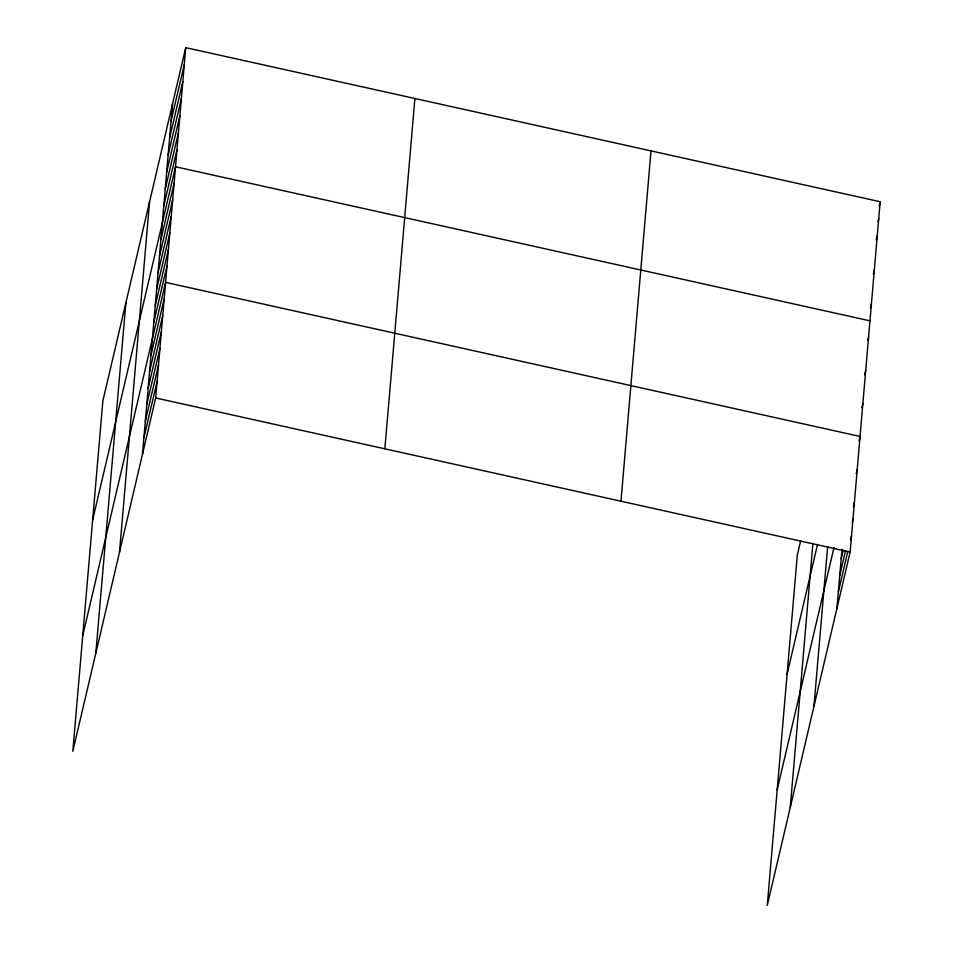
<?xml version="1.0" encoding="UTF-8"?>
<svg xmlns="http://www.w3.org/2000/svg" width="953" height="953" viewBox="0 0 953 953"><rect width="100%" height="100%" fill="white"/><g stroke="black" fill="none" stroke-linecap="round" stroke-linejoin="round"><path stroke-width="1.43" d="M95.812 653.258L125.856 302.923M119.494 552.264L149.538 201.941M142.485 454.259L172.529 103.925M185.728 47.65L102.864 400.939L72.821 751.262L155.684 397.973L185.728 47.65L880.179 201.738L850.136 552.061L767.272 905.35L797.316 555.027L800.699 540.613M384.857 448.827L414.9 98.493M620.963 501.207L651.006 150.884M790.263 807.334L812.885 543.508M813.945 706.352L827.645 546.7M836.937 608.336L842.011 549.154M171.063 120.948L184.263 64.661M169.61 137.959L182.809 81.684M168.145 154.982L181.344 98.695M166.692 171.993L179.891 115.718M165.226 189.004L178.425 132.729M163.773 206.027L176.972 149.74M92.644 520.052L175.507 166.763L869.97 320.839M160.89 239.56L174.101 183.274M159.485 256.071L172.684 199.796M158.067 272.582L171.266 216.307M156.649 289.104L169.848 232.818M155.232 305.615L168.431 249.341M153.814 322.138L167.013 265.851M82.732 635.663L165.596 282.374L860.047 436.45L859.034 440.786M150.979 355.159L164.178 298.885M149.561 371.682L162.76 315.395M148.144 388.193L161.343 331.918M146.726 404.715L159.937 348.429M145.321 421.226L158.52 364.951M143.903 437.737L157.102 381.462M879.166 206.062L880.179 201.738M878.047 221.632L878.726 218.749M876.248 240.096L877.26 235.76M873.329 274.13L874.342 269.794M870.411 308.153L871.423 303.828M787.107 674.14L817.531 544.389M867.873 340.245L868.552 337.362M864.705 374.72L865.717 370.395M861.869 407.753L862.882 403.417M777.183 789.739L834.006 547.499M856.199 473.808L857.223 469.484M841.189 558.792L843.214 550.131M853.376 506.841L854.388 502.517M839.772 575.314L845.525 550.774M852.292 521.91L852.971 519.028M838.354 591.825L847.825 551.418M850.541 539.874L851.553 535.55M155.684 397.973L850.136 552.061"/></g></svg>
